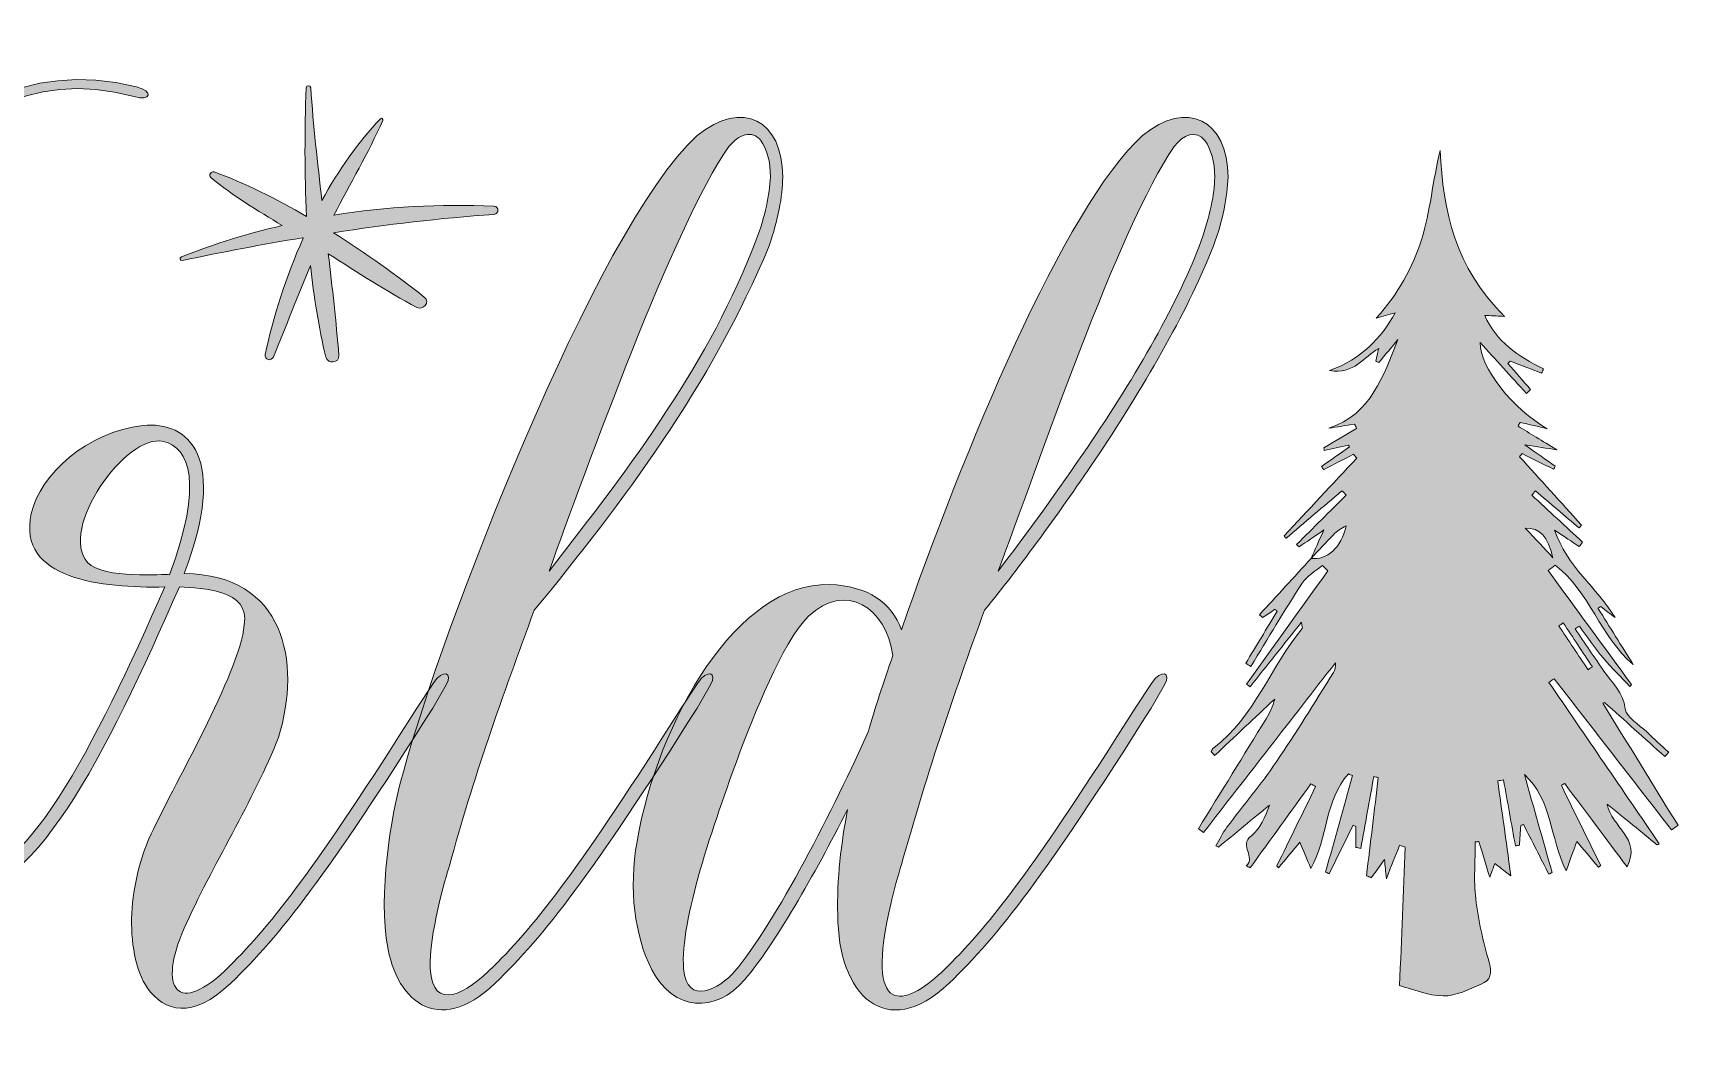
# Model space of a CAD drawing. Header units: inches. Extents: x 34 to 466, y -420 to -82.
# Drawn here: x 250 to 465.8, y -419.6 to -286.3 of the extents above; entities that cross this region are included whole.
import ezdxf

# ---------------------------------------------------------------- set-up
doc = ezdxf.new("R2010")
doc.units = ezdxf.units.IN
doc.header["$MEASUREMENT"] = 0
doc.layers.add('Layer 1', color=7, linetype='Continuous')

# ---------------------------------------------------------------- blocks, each defined once
blk = doc.blocks.new('block 3')
at = {"layer": 'Layer 1', "true_color": 0x0b0b0b}
h = blk.add_hatch(color=28, dxfattribs=at)
h.dxf.hatch_style = 2
edge = h.paths.add_edge_path()
edge.add_spline(control_points=[(187.83, -394.2), (198.75, -380.08), (206.29, -361.62), (212.55, -344.76), (221.22, -321.17), (234.06, -286.34), (263.6, -293.4), (265.84, -294.04), (265.52, -295.33), (263.28, -294.68), (235.51, -287.14), (222.67, -322.45), (214.32, -345.41), (208.06, -362.42), (200.51, -381.04), (189.28, -395.49), (180.29, -407.05), (168.89, -415.55), (154.29, -417.48), (151.88, -417.64), (151.4, -416.19), (153.48, -414.91), (167.29, -407.05), (172.43, -386.02), (174.67, -370.93), (177.56, -351.99), (181.41, -326.47), (199.07, -313.62), (194.74, -315.55), (190.88, -318.76), (187.83, -321.97), (167.13, -346.53), (160.71, -387.62), (138.08, -411.86), (131.49, -419.57), (125.72, -419.08), (126.04, -407.21), (126.04, -393.08), (133.1, -379.6), (140.64, -365.95), (146.26, -356.32), (152.2, -345.89), (155.57, -332.73), (157.5, -325.02), (156.37, -317), (150.76, -311.22), (145.3, -305.6), (136.95, -303.83), (129.09, -304.8), (118.01, -306.08), (107.74, -312.18), (100.03, -320.37), (92.01, -329.03), (86.39, -340.11), (84.3, -351.35), (82.7, -359.21), (83.02, -367.24), (85.42, -373.18), (94.9, -395.49), (123.63, -382.16), (134.54, -364.35), (136.79, -360.82), (137.43, -362.26), (135.51, -364.99), (123.47, -384.09), (93.77, -397.57), (83.66, -373.66), (81.25, -367.4), (80.93, -359.37), (82.22, -351.02), (84.46, -339.47), (90.24, -328.07), (98.59, -319.08), (106.93, -310.41), (117.53, -304.15), (129.41, -302.71), (153.96, -299.98), (161.99, -320.21), (159.58, -341.23), (157.18, -360.01), (146.26, -376.23), (137.11, -394.04), (133.42, -401.27), (130.37, -408.17), (129.89, -412.02), (128.76, -419.08), (135.02, -412.66), (136.63, -410.58), (159.26, -386.18), (165.68, -345.09), (186.39, -320.69), (191.37, -315.55), (197.95, -310.74), (205.17, -309.93), (207.74, -309.61), (207.58, -311.38), (205.33, -312.18), (186.55, -318.92), (187.51, -353.43), (185.11, -369.8), (182.06, -387.62), (171.94, -403.83), (156.85, -415.07), (169.7, -412.5), (179.65, -404.64), (187.83, -394.2)], knot_values=[0, 0, 0, 0, 1, 1, 1, 2, 2, 2, 3, 3, 3, 4, 4, 4, 5, 5, 5, 6, 6, 6, 7, 7, 7, 8, 8, 8, 9, 9, 9, 10, 10, 10, 11, 11, 11, 12, 12, 12, 13, 13, 13, 14, 14, 14, 15, 15, 15, 16, 16, 16, 17, 17, 17, 18, 18, 18, 19, 19, 19, 20, 20, 20, 21, 21, 21, 22, 22, 22, 23, 23, 23, 24, 24, 24, 25, 25, 25, 26, 26, 26, 27, 27, 27, 28, 28, 28, 29, 29, 29, 30, 30, 30, 31, 31, 31, 32, 32, 32, 33, 33, 33, 34, 34, 34, 35, 35, 35, 35], degree=3, periodic=1)
h = blk.add_hatch(color=28, dxfattribs=at)
h.dxf.hatch_style = 2
edge = h.paths.add_edge_path()
edge.add_spline(control_points=[(298.6, -383.29), (303.41, -365.47), (323.64, -312.18), (337.12, -299.82), (343.06, -295), (348.35, -297.73), (348.35, -305.28), (348.35, -307.85), (347.71, -310.9), (346.59, -314.27), (338.88, -332.73), (327.49, -347.81), (315.77, -362.1), (311.6, -373.34), (307.59, -384.57), (304.69, -395.49), (304.05, -397.41), (301.97, -404.64), (302.13, -409.13), (302.45, -414.91), (306.78, -412.5), (310.47, -408.81), (316.09, -403.19), (321.87, -395.81), (335.03, -374.94), (335.03, -374.94), (337.28, -371.57), (337.28, -371.57), (338.4, -369.8), (339.85, -370.29), (338.88, -371.89), (338.88, -371.89), (337.12, -374.94), (337.12, -374.94), (323.15, -397.09), (317.22, -404.64), (310.63, -411.06), (303.09, -418.28), (297.31, -413.31), (296.35, -405.12), (295.39, -397.57), (297.31, -387.62), (298.6, -383.29)], knot_values=[0, 0, 0, 0, 1, 1, 1, 2, 2, 2, 3, 3, 3, 4, 4, 4, 5, 5, 5, 6, 6, 6, 7, 7, 7, 8, 8, 8, 9, 9, 9, 10, 10, 10, 11, 11, 11, 12, 12, 12, 13, 13, 13, 14, 14, 14, 14], degree=3, periodic=1)
edge = h.paths.add_edge_path()
edge.add_spline(control_points=[(341.29, -301.26), (333.91, -311.86), (322.67, -343.48), (317.7, -356.96), (328.61, -343), (338.88, -329.35), (344.82, -313.62), (346.11, -310.41), (346.59, -307.52), (346.75, -305.28), (346.75, -303.19), (346.27, -301.59), (345.47, -300.46), (344.34, -299.02), (342.58, -299.66), (341.29, -301.26)], knot_values=[0, 0, 0, 0, 1, 1, 1, 2, 2, 2, 3, 3, 3, 4, 4, 4, 5, 5, 5, 5], degree=3, periodic=1)
h = blk.add_hatch(color=28, dxfattribs=at)
h.dxf.hatch_style = 2
edge = h.paths.add_edge_path()
edge.add_spline(control_points=[(370.02, -408.81), (375.64, -403.19), (381.42, -395.81), (394.58, -374.94), (394.58, -374.94), (396.83, -371.57), (396.83, -371.57), (397.95, -369.8), (399.4, -370.29), (398.44, -371.89), (398.44, -371.89), (396.67, -374.94), (396.67, -374.94), (382.71, -397.09), (376.77, -404.64), (370.18, -411.06), (361.84, -418.92), (355.58, -412.5), (355.58, -402.07), (355.42, -397.57), (356.06, -392.44), (356.86, -388.26), (352.53, -396.77), (347.23, -406.08), (343.38, -410.58), (339.53, -415.07), (334.07, -414.75), (331.18, -409.29), (328.93, -404.8), (328.13, -398.7), (329.25, -392.44), (331.98, -376.55), (342.42, -358.41), (354.45, -358.73), (359.59, -358.89), (362.64, -361.14), (363.93, -364.67), (371.95, -341.55), (385.27, -309.13), (395.55, -299.82), (401.32, -295), (406.78, -297.73), (406.78, -305.28), (406.62, -307.85), (406.14, -310.9), (404.86, -314.27), (401.81, -322.13), (396.19, -332.08), (389.77, -341.71), (384.79, -349.1), (379.65, -356.16), (374.84, -362.1), (370.67, -373.34), (366.97, -384.57), (363.93, -395.49), (363.6, -396.61), (362.64, -399.82), (362, -403.03), (359.43, -416.68), (365.53, -413.31), (370.02, -408.81)], knot_values=[0, 0, 0, 0, 1, 1, 1, 2, 2, 2, 3, 3, 3, 4, 4, 4, 5, 5, 5, 6, 6, 6, 7, 7, 7, 8, 8, 8, 9, 9, 9, 10, 10, 10, 11, 11, 11, 12, 12, 12, 13, 13, 13, 14, 14, 14, 15, 15, 15, 16, 16, 16, 17, 17, 17, 18, 18, 18, 19, 19, 19, 20, 20, 20, 20], degree=3, periodic=1)
edge = h.paths.add_edge_path()
edge.add_spline(control_points=[(362.8, -368.04), (362, -361.78), (356.54, -358.25), (351.73, -362.9), (348.19, -366.43), (344.5, -376.23), (342.74, -380.72), (339.21, -390.35), (334.87, -402.87), (335.35, -409.13), (335.83, -414.11), (340.01, -411.86), (342.09, -409.45), (347.39, -403.19), (355.26, -387.78), (359.59, -377.99), (360.39, -375.1), (361.52, -371.73), (362.8, -368.04)], knot_values=[0, 0, 0, 0, 1, 1, 1, 2, 2, 2, 3, 3, 3, 4, 4, 4, 5, 5, 5, 6, 6, 6, 6], degree=3, periodic=1)
edge = h.paths.add_edge_path()
edge.add_spline(control_points=[(399.72, -301.26), (392.34, -311.86), (381.74, -343.48), (376.61, -356.96), (380.46, -351.99), (384.47, -346.37), (388.32, -340.75), (394.74, -331.28), (400.36, -321.49), (403.25, -313.62), (404.37, -310.41), (405.02, -307.52), (405.02, -305.28), (405.02, -303.19), (404.53, -301.59), (403.73, -300.46), (402.61, -299.02), (400.84, -299.66), (399.72, -301.26)], knot_values=[0, 0, 0, 0, 1, 1, 1, 2, 2, 2, 3, 3, 3, 4, 4, 4, 5, 5, 5, 6, 6, 6, 6], degree=3, periodic=1)
h = blk.add_hatch(color=28, dxfattribs=at)
h.dxf.hatch_style = 2
edge = h.paths.add_edge_path()
edge.add_spline(control_points=[(264.4, -337.86), (270.5, -337.22), (275.64, -342.04), (269.86, -357.28), (283.02, -357.45), (285.27, -368.84), (282.22, -378.79), (279.01, -386.98), (273.39, -395.81), (269.86, -403.83), (266.33, -411.7), (268.9, -415.71), (275.8, -408.81), (281.42, -403.19), (287.2, -395.81), (300.36, -374.94), (300.36, -374.94), (302.6, -371.57), (302.6, -371.57), (303.73, -369.8), (305.17, -370.29), (304.21, -371.89), (304.21, -371.89), (302.44, -374.94), (302.44, -374.94), (288.48, -397.09), (282.54, -404.64), (275.96, -411.06), (270.82, -415.87), (267.29, -414.75), (265.04, -411.7), (263.44, -409.45), (262.8, -405.44), (262.96, -401.91), (263.12, -398.22), (264.24, -394.36), (265.21, -392.12), (268.25, -385.38), (277.08, -370.45), (277.73, -364.03), (278.53, -359.37), (272.27, -359.21), (269.22, -359.05), (259.75, -380.56), (249.47, -401.91), (239.04, -398.7), (236.47, -402.87), (232.78, -406.56), (228.29, -407.53), (215.28, -410.09), (213.68, -393.08), (215.28, -385.05), (217.21, -375.26), (223.15, -364.03), (231.18, -359.05), (234.39, -356.96), (240.16, -356), (243.54, -357.77), (252.36, -362.42), (248.19, -382.97), (240, -397.09), (248.51, -399.02), (258.14, -379.92), (267.29, -359.05), (259.1, -359.21), (247.87, -358.09), (249.79, -349.42), (250.92, -344.28), (257.18, -338.67), (264.4, -337.86)], knot_values=[0, 0, 0, 0, 1, 1, 1, 2, 2, 2, 3, 3, 3, 4, 4, 4, 5, 5, 5, 6, 6, 6, 7, 7, 7, 8, 8, 8, 9, 9, 9, 10, 10, 10, 11, 11, 11, 12, 12, 12, 13, 13, 13, 14, 14, 14, 15, 15, 15, 16, 16, 16, 17, 17, 17, 18, 18, 18, 19, 19, 19, 20, 20, 20, 21, 21, 21, 22, 22, 22, 23, 23, 23, 23], degree=3, periodic=1)
edge = h.paths.add_edge_path()
edge.add_spline(control_points=[(222.51, -403.35), (224.43, -410.9), (234.06, -402.55), (236.31, -397.41), (231.18, -394.36), (229.41, -386.34), (229.73, -378.15), (229.73, -376.55), (229.89, -374.94), (230.05, -373.34), (226.68, -381.36), (220.42, -395.17), (222.51, -403.35)], knot_values=[0, 0, 0, 0, 1, 1, 1, 2, 2, 2, 3, 3, 3, 4, 4, 4, 4], degree=3, periodic=1)
edge = h.paths.add_edge_path()
edge.add_spline(control_points=[(232.46, -370.29), (231.82, -372.86), (231.5, -375.58), (231.34, -378.31), (231.02, -385.86), (232.78, -393.24), (237.11, -395.97), (242.73, -385.7), (247.23, -372.37), (245.78, -364.35), (244.82, -358.89), (240.81, -356.16), (236.95, -360.34), (234.71, -362.9), (233.26, -366.92), (232.46, -370.29)], knot_values=[0, 0, 0, 0, 1, 1, 1, 2, 2, 2, 3, 3, 3, 4, 4, 4, 5, 5, 5, 5], degree=3, periodic=1)
edge = h.paths.add_edge_path()
edge.add_spline(control_points=[(267.13, -339.95), (262.15, -338.83), (253.33, -351.51), (257.18, -355.84), (259.27, -358.09), (267.29, -357.28), (267.93, -357.45), (272.43, -345.41), (270.5, -340.75), (267.13, -339.95)], knot_values=[0, 0, 0, 0, 1, 1, 1, 2, 2, 2, 3, 3, 3, 3], degree=3, periodic=1)
at = {"layer": 'Layer 1', "lineweight": 0}
for points, knots in [([(187.83, -394.2), (198.75, -380.08), (206.29, -361.62), (212.55, -344.76), (221.22, -321.17), (234.06, -286.34), (263.6, -293.4), (265.84, -294.04), (265.52, -295.33), (263.28, -294.68), (235.51, -287.14), (222.67, -322.45), (214.32, -345.41), (208.06, -362.42), (200.51, -381.04), (189.28, -395.49), (180.29, -407.05), (168.89, -415.55), (154.29, -417.48), (151.88, -417.64), (151.4, -416.19), (153.48, -414.91), (167.29, -407.05), (172.43, -386.02), (174.67, -370.93), (177.56, -351.99), (181.41, -326.47), (199.07, -313.62), (194.74, -315.55), (190.88, -318.76), (187.83, -321.97), (167.13, -346.53), (160.71, -387.62), (138.08, -411.86), (131.49, -419.57), (125.72, -419.08), (126.04, -407.21), (126.04, -393.08), (133.1, -379.6), (140.64, -365.95), (146.26, -356.32), (152.2, -345.89), (155.57, -332.73), (157.5, -325.02), (156.37, -317), (150.76, -311.22), (145.3, -305.6), (136.95, -303.83), (129.09, -304.8), (118.01, -306.08), (107.74, -312.18), (100.03, -320.37), (92.01, -329.03), (86.39, -340.11), (84.3, -351.35), (82.7, -359.21), (83.02, -367.24), (85.42, -373.18), (94.9, -395.49), (123.63, -382.16), (134.54, -364.35), (136.79, -360.82), (137.43, -362.26), (135.51, -364.99), (123.47, -384.09), (93.77, -397.57), (83.66, -373.66), (81.25, -367.4), (80.93, -359.37), (82.22, -351.02), (84.46, -339.47), (90.24, -328.07), (98.59, -319.08), (106.93, -310.41), (117.53, -304.15), (129.41, -302.71), (153.96, -299.98), (161.99, -320.21), (159.58, -341.23), (157.18, -360.01), (146.26, -376.23), (137.11, -394.04), (133.42, -401.27), (130.37, -408.17), (129.89, -412.02), (128.76, -419.08), (135.02, -412.66), (136.63, -410.58), (159.26, -386.18), (165.68, -345.09), (186.39, -320.69), (191.37, -315.55), (197.95, -310.74), (205.17, -309.93), (207.74, -309.61), (207.58, -311.38), (205.33, -312.18), (186.55, -318.92), (187.51, -353.43), (185.11, -369.8), (182.06, -387.62), (171.94, -403.83), (156.85, -415.07), (169.7, -412.5), (179.65, -404.64), (187.83, -394.2)], [0, 0, 0, 0, 1, 1, 1, 2, 2, 2, 3, 3, 3, 4, 4, 4, 5, 5, 5, 6, 6, 6, 7, 7, 7, 8, 8, 8, 9, 9, 9, 10, 10, 10, 11, 11, 11, 12, 12, 12, 13, 13, 13, 14, 14, 14, 15, 15, 15, 16, 16, 16, 17, 17, 17, 18, 18, 18, 19, 19, 19, 20, 20, 20, 21, 21, 21, 22, 22, 22, 23, 23, 23, 24, 24, 24, 25, 25, 25, 26, 26, 26, 27, 27, 27, 28, 28, 28, 29, 29, 29, 30, 30, 30, 31, 31, 31, 32, 32, 32, 33, 33, 33, 34, 34, 34, 35, 35, 35, 35]), ([(298.6, -383.29), (303.41, -365.47), (323.64, -312.18), (337.12, -299.82), (343.06, -295), (348.35, -297.73), (348.35, -305.28), (348.35, -307.85), (347.71, -310.9), (346.59, -314.27), (338.88, -332.73), (327.49, -347.81), (315.77, -362.1), (311.6, -373.34), (307.59, -384.57), (304.69, -395.49), (304.05, -397.41), (301.97, -404.64), (302.13, -409.13), (302.45, -414.91), (306.78, -412.5), (310.47, -408.81), (316.09, -403.19), (321.87, -395.81), (335.03, -374.94), (335.03, -374.94), (337.28, -371.57), (337.28, -371.57), (338.4, -369.8), (339.85, -370.29), (338.88, -371.89), (338.88, -371.89), (337.12, -374.94), (337.12, -374.94), (323.15, -397.09), (317.22, -404.64), (310.63, -411.06), (303.09, -418.28), (297.31, -413.31), (296.35, -405.12), (295.39, -397.57), (297.31, -387.62), (298.6, -383.29)], [0, 0, 0, 0, 1, 1, 1, 2, 2, 2, 3, 3, 3, 4, 4, 4, 5, 5, 5, 6, 6, 6, 7, 7, 7, 8, 8, 8, 9, 9, 9, 10, 10, 10, 11, 11, 11, 12, 12, 12, 13, 13, 13, 14, 14, 14, 14]), ([(370.02, -408.81), (375.64, -403.19), (381.42, -395.81), (394.58, -374.94), (394.58, -374.94), (396.83, -371.57), (396.83, -371.57), (397.95, -369.8), (399.4, -370.29), (398.44, -371.89), (398.44, -371.89), (396.67, -374.94), (396.67, -374.94), (382.71, -397.09), (376.77, -404.64), (370.18, -411.06), (361.84, -418.92), (355.58, -412.5), (355.58, -402.07), (355.42, -397.57), (356.06, -392.44), (356.86, -388.26), (352.53, -396.77), (347.23, -406.08), (343.38, -410.58), (339.53, -415.07), (334.07, -414.75), (331.18, -409.29), (328.93, -404.8), (328.13, -398.7), (329.25, -392.44), (331.98, -376.55), (342.42, -358.41), (354.45, -358.73), (359.59, -358.89), (362.64, -361.14), (363.93, -364.67), (371.95, -341.55), (385.27, -309.13), (395.55, -299.82), (401.32, -295), (406.78, -297.73), (406.78, -305.28), (406.62, -307.85), (406.14, -310.9), (404.86, -314.27), (401.81, -322.13), (396.19, -332.08), (389.77, -341.71), (384.79, -349.1), (379.65, -356.16), (374.84, -362.1), (370.67, -373.34), (366.97, -384.57), (363.93, -395.49), (363.6, -396.61), (362.64, -399.82), (362, -403.03), (359.43, -416.68), (365.53, -413.31), (370.02, -408.81)], [0, 0, 0, 0, 1, 1, 1, 2, 2, 2, 3, 3, 3, 4, 4, 4, 5, 5, 5, 6, 6, 6, 7, 7, 7, 8, 8, 8, 9, 9, 9, 10, 10, 10, 11, 11, 11, 12, 12, 12, 13, 13, 13, 14, 14, 14, 15, 15, 15, 16, 16, 16, 17, 17, 17, 18, 18, 18, 19, 19, 19, 20, 20, 20, 20]), ([(341.29, -301.26), (333.91, -311.86), (322.67, -343.48), (317.7, -356.96), (328.61, -343), (338.88, -329.35), (344.82, -313.62), (346.11, -310.41), (346.59, -307.52), (346.75, -305.28), (346.75, -303.19), (346.27, -301.59), (345.47, -300.46), (344.34, -299.02), (342.58, -299.66), (341.29, -301.26)], [0, 0, 0, 0, 1, 1, 1, 2, 2, 2, 3, 3, 3, 4, 4, 4, 5, 5, 5, 5]), ([(399.72, -301.26), (392.34, -311.86), (381.74, -343.48), (376.61, -356.96), (380.46, -351.99), (384.47, -346.37), (388.32, -340.75), (394.74, -331.28), (400.36, -321.49), (403.25, -313.62), (404.37, -310.41), (405.02, -307.52), (405.02, -305.28), (405.02, -303.19), (404.53, -301.59), (403.73, -300.46), (402.61, -299.02), (400.84, -299.66), (399.72, -301.26)], [0, 0, 0, 0, 1, 1, 1, 2, 2, 2, 3, 3, 3, 4, 4, 4, 5, 5, 5, 6, 6, 6, 6]), ([(264.4, -337.86), (270.5, -337.22), (275.64, -342.04), (269.86, -357.28), (283.02, -357.45), (285.27, -368.84), (282.22, -378.79), (279.01, -386.98), (273.39, -395.81), (269.86, -403.83), (266.33, -411.7), (268.9, -415.71), (275.8, -408.81), (281.42, -403.19), (287.2, -395.81), (300.36, -374.94), (300.36, -374.94), (302.6, -371.57), (302.6, -371.57), (303.73, -369.8), (305.17, -370.29), (304.21, -371.89), (304.21, -371.89), (302.44, -374.94), (302.44, -374.94), (288.48, -397.09), (282.54, -404.64), (275.96, -411.06), (270.82, -415.87), (267.29, -414.75), (265.04, -411.7), (263.44, -409.45), (262.8, -405.44), (262.96, -401.91), (263.12, -398.22), (264.24, -394.36), (265.21, -392.12), (268.25, -385.38), (277.08, -370.45), (277.73, -364.03), (278.53, -359.37), (272.27, -359.21), (269.22, -359.05), (259.75, -380.56), (249.47, -401.91), (239.04, -398.7), (236.47, -402.87), (232.78, -406.56), (228.29, -407.53), (215.28, -410.09), (213.68, -393.08), (215.28, -385.05), (217.21, -375.26), (223.15, -364.03), (231.18, -359.05), (234.39, -356.96), (240.16, -356), (243.54, -357.77), (252.36, -362.42), (248.19, -382.97), (240, -397.09), (248.51, -399.02), (258.14, -379.92), (267.29, -359.05), (259.1, -359.21), (247.87, -358.09), (249.79, -349.42), (250.92, -344.28), (257.18, -338.67), (264.4, -337.86)], [0, 0, 0, 0, 1, 1, 1, 2, 2, 2, 3, 3, 3, 4, 4, 4, 5, 5, 5, 6, 6, 6, 7, 7, 7, 8, 8, 8, 9, 9, 9, 10, 10, 10, 11, 11, 11, 12, 12, 12, 13, 13, 13, 14, 14, 14, 15, 15, 15, 16, 16, 16, 17, 17, 17, 18, 18, 18, 19, 19, 19, 20, 20, 20, 21, 21, 21, 22, 22, 22, 23, 23, 23, 23]), ([(267.13, -339.95), (262.15, -338.83), (253.33, -351.51), (257.18, -355.84), (259.27, -358.09), (267.29, -357.28), (267.93, -357.45), (272.43, -345.41), (270.5, -340.75), (267.13, -339.95)], [0, 0, 0, 0, 1, 1, 1, 2, 2, 2, 3, 3, 3, 3]), ([(362.8, -368.04), (362, -361.78), (356.54, -358.25), (351.73, -362.9), (348.19, -366.43), (344.5, -376.23), (342.74, -380.72), (339.21, -390.35), (334.87, -402.87), (335.35, -409.13), (335.83, -414.11), (340.01, -411.86), (342.09, -409.45), (347.39, -403.19), (355.26, -387.78), (359.59, -377.99), (360.39, -375.1), (361.52, -371.73), (362.8, -368.04)], [0, 0, 0, 0, 1, 1, 1, 2, 2, 2, 3, 3, 3, 4, 4, 4, 5, 5, 5, 6, 6, 6, 6])]:
    blk.add_open_spline(points, degree=3, knots=knots, dxfattribs=at)
blk = doc.blocks.new('block 2')
at = {"layer": 'Layer 1', "true_color": 0x0b0b0b}
h = blk.add_hatch(color=28, dxfattribs=at)
h.dxf.hatch_style = 2
edge = h.paths.add_edge_path()
edge.add_spline(control_points=[(310.48, -309.07), (303.4, -308.78), (296.39, -309.15), (289.49, -310.25), (291.61, -306.1), (294.01, -302.09), (295.89, -297.84), (295.97, -297.65), (295.75, -297.44), (295.59, -297.61), (292.67, -300.66), (290.1, -304.34), (287.91, -308.32), (287.33, -303.41), (286.79, -298.49), (286.44, -293.55), (286.41, -293.18), (285.85, -293.17), (285.84, -293.55), (285.65, -299.11), (285.61, -304.78), (285.91, -310.43), (281.9, -308.1), (277.79, -306.05), (273.76, -304.58), (273.36, -304.44), (273.01, -305.03), (273.34, -305.3), (276.23, -307.7), (279.48, -309.67), (282.71, -311.61), (278.24, -312.66), (273.82, -314), (269.48, -315.73), (269.2, -315.84), (269.3, -316.26), (269.61, -316.2), (274.86, -315.1), (280.11, -314.1), (285.37, -313.22), (285.4, -313.23), (285.43, -313.25), (285.46, -313.27), (283.2, -318.31), (281.51, -323.59), (280.48, -328.53), (280.33, -329.26), (281.3, -329.5), (281.57, -328.83), (283.21, -324.85), (284.73, -320.82), (286.42, -316.86), (286.85, -320.94), (287.48, -324.98), (288.44, -328.91), (288.66, -329.84), (290.22, -329.67), (290.14, -328.68), (289.77, -324.22), (289.27, -319.78), (288.75, -315.33), (292.57, -317.76), (296.37, -320.26), (300.36, -322.36), (301.16, -322.78), (302.16, -321.66), (301.38, -321.05), (297.75, -318.18), (293.68, -315.25), (289.43, -312.56), (296.4, -311.49), (303.4, -310.65), (310.48, -310.15), (311.17, -310.1), (311.18, -309.1), (310.48, -309.07)], knot_values=[0, 0, 0, 0, 1, 1, 1, 2, 2, 2, 3, 3, 3, 4, 4, 4, 5, 5, 5, 6, 6, 6, 7, 7, 7, 8, 8, 8, 9, 9, 9, 10, 10, 10, 11, 11, 11, 12, 12, 12, 13, 13, 13, 14, 14, 14, 15, 15, 15, 16, 16, 16, 17, 17, 17, 18, 18, 18, 19, 19, 19, 20, 20, 20, 21, 21, 21, 22, 22, 22, 23, 23, 23, 24, 24, 24, 25, 25, 25, 25], degree=3, periodic=1)
h = blk.add_hatch(color=28, dxfattribs=at)
h.dxf.hatch_style = 2
edge = h.paths.add_edge_path()
edge.add_spline(control_points=[(417.66, -355.3), (418.17, -354.18), (418.68, -353.05), (419.35, -351.56), (418.07, -352.44), (417.08, -353.11), (416.09, -353.79), (415.98, -353.68), (415.87, -353.58), (415.76, -353.47), (417.93, -351.31), (420.11, -349.15), (422.28, -347), (422.09, -346.81), (421.9, -346.62), (421.71, -346.43), (419.26, -348.51), (416.81, -350.6), (414.37, -352.68), (414.29, -352.57), (414.21, -352.45), (414.13, -352.33), (417.3, -348.94), (420.48, -345.54), (423.65, -342.15), (423.51, -341.98), (423.37, -341.8), (423.22, -341.63), (421.92, -342.31), (420.61, -342.98), (419.3, -343.66), (419.21, -343.52), (419.13, -343.38), (419.04, -343.23), (420.26, -342.38), (421.48, -341.52), (422.7, -340.66), (422.64, -340.58), (422.59, -340.51), (422.53, -340.43), (421.48, -340.66), (420.43, -340.9), (419.39, -341.14), (419.37, -341.02), (419.35, -340.9), (419.34, -340.78), (420.77, -339.94), (422.2, -339.09), (423.63, -338.24), (423.54, -338.05), (423.45, -337.86), (423.36, -337.67), (422.24, -337.86), (421.12, -338.04), (420, -338.23), (425.61, -336.31), (427.14, -331.3), (429.06, -326.59), (428.22, -327.59), (427.38, -328.6), (426.54, -329.6), (426.41, -329.53), (426.28, -329.46), (426.15, -329.39), (426.27, -328.89), (426.38, -328.4), (426.53, -327.76), (424.55, -328.84), (423.36, -331.21), (420.09, -330.64), (424.3, -329.1), (426.8, -326.46), (428.69, -323.08), (427.83, -323.32), (427.02, -323.55), (426.22, -323.77), (429.09, -320.57), (431, -317.13), (432.15, -313.48), (433.31, -309.76), (433.6, -305.76), (434.61, -301.77), (434.96, -309.73), (436.57, -317.17), (443.03, -323.54), (441.91, -323.48), (441.24, -323.45), (440.44, -323.41), (441.92, -326.79), (444.83, -328.82), (448.15, -330.43), (448.06, -330.61), (447.98, -330.8), (447.89, -330.99), (446.52, -330.46), (445.14, -329.94), (443.77, -329.41), (443.67, -329.52), (443.58, -329.62), (443.48, -329.72), (444.47, -330.86), (445.46, -332), (446.45, -333.15), (446.27, -333.31), (446.08, -333.47), (445.9, -333.64), (443.87, -331.4), (441.84, -329.17), (439.85, -326.98), (439.69, -330.19), (444.23, -335.79), (448.65, -338.28), (447.46, -338), (446.27, -337.73), (445.08, -337.45), (444.99, -337.62), (444.9, -337.79), (444.81, -337.95), (446.37, -338.9), (447.94, -339.85), (449.91, -341.05), (448.49, -340.83), (447.37, -340.66), (445.7, -340.4), (447.26, -341.49), (448.47, -342.34), (449.68, -343.2), (449.61, -343.33), (449.55, -343.47), (449.48, -343.6), (448.09, -342.92), (446.71, -342.23), (445.33, -341.55), (445.22, -341.68), (445.11, -341.81), (445.01, -341.95), (447.72, -344.94), (450.42, -347.93), (453.13, -350.92), (453.03, -351.05), (452.93, -351.18), (452.84, -351.31), (450.92, -349.69), (449.01, -348.07), (447.09, -346.45), (446.93, -346.63), (446.77, -346.81), (446.61, -346.99), (448.83, -349.05), (451.05, -351.11), (453.28, -353.17), (453.13, -353.36), (452.98, -353.55), (452.83, -353.74), (451.86, -353.1), (450.9, -352.47), (449.58, -351.59), (451.3, -356.41), (455.15, -359.17), (457.54, -363.07), (456.91, -362.59), (456.29, -362.11), (455.66, -361.62), (455.53, -361.69), (455.41, -361.77), (455.29, -361.84), (456.83, -364.3), (458.37, -366.76), (459.92, -369.22), (455.58, -365.6), (454.21, -359.61), (449.69, -356.2), (449.38, -356.44), (449.07, -356.67), (448.76, -356.91), (452.41, -361.89), (456.05, -366.87), (459.69, -371.85), (459.62, -371.93), (459.55, -372.01), (459.48, -372.09), (458.31, -370.87), (457.08, -369.7), (456, -368.41), (454.87, -367.06), (453.89, -365.6), (452.85, -364.18), (452.67, -364.31), (452.48, -364.43), (452.3, -364.56), (453.56, -366.4), (454.8, -368.26), (456.08, -370.09), (457.16, -371.65), (458.59, -372.87), (458.88, -375.05), (459.03, -376.17), (460.69, -377.1), (461.69, -378.08), (462.63, -378.99), (463.61, -379.85), (464.57, -380.73), (464.4, -380.92), (464.23, -381.11), (464.06, -381.3), (461.42, -378.93), (458.79, -376.56), (456.16, -374.19), (456.08, -374.23), (456, -374.26), (455.93, -374.3), (459.22, -379.64), (462.51, -384.98), (465.8, -390.33), (465.52, -390.53), (465.23, -390.73), (464.95, -390.93), (459.82, -384.31), (454.69, -377.7), (449.56, -371.09), (449.32, -371.25), (449.09, -371.41), (448.86, -371.57), (453.69, -378.63), (458.51, -385.69), (463.34, -392.75), (463.25, -392.8), (463.17, -392.85), (463.08, -392.91), (460.96, -391.18), (458.85, -389.45), (456.51, -387.54), (457.07, -390.6), (461.05, -392.06), (459.11, -395.77), (456.47, -392.24), (453.7, -388.54), (450.93, -384.83), (450.78, -384.91), (450.63, -385), (450.49, -385.08), (452.21, -388.59), (453.93, -392.09), (455.65, -395.6), (455.56, -395.68), (455.46, -395.75), (455.36, -395.83), (454.34, -394.61), (453.32, -393.39), (452.51, -392.43), (452.09, -393.61), (451.7, -394.71), (451.13, -396.3), (448.94, -391.89), (449.28, -386.96), (445.64, -383.66), (446.85, -387.95), (448.06, -392.23), (449.28, -396.52), (449.14, -396.6), (449, -396.67), (448.86, -396.75), (447.75, -394.57), (446.64, -392.39), (445.52, -390.2), (445.4, -390.26), (445.28, -390.31), (445.16, -390.36), (445.1, -391.22), (445.04, -392.09), (444.98, -392.95), (444.81, -392.98), (444.64, -393.01), (444.47, -393.03), (443.95, -390.15), (443.43, -387.27), (442.91, -384.38), (442.66, -384.42), (442.4, -384.45), (442.14, -384.49), (442.42, -386.47), (442.69, -388.45), (442.97, -390.43), (443.24, -392.41), (443.51, -394.38), (443.86, -396.97), (442.83, -396.16), (442.35, -395.79), (441.77, -395.34), (441.55, -395.93), (441.38, -396.4), (441.1, -397.15), (440.58, -395.43), (440.12, -393.93), (439.67, -392.44), (439.51, -392.46), (439.35, -392.49), (439.2, -392.51), (439.2, -394.99), (438.97, -397.51), (439.26, -399.96), (439.59, -402.77), (440.23, -405.58), (441.03, -408.3), (441.45, -409.74), (441.2, -410.67), (439.97, -411.18), (438.37, -411.86), (436.65, -412.74), (434.99, -412.72), (432.97, -412.68), (430.96, -411.8), (429.27, -411.37), (429.53, -405.09), (429.78, -399.14), (430.02, -393.19), (429.77, -393.1), (429.52, -393.02), (429.28, -392.94), (428.73, -394.32), (428.19, -395.69), (427.54, -397.33), (427.44, -396.36), (427.37, -395.63), (427.29, -394.81), (426.68, -395.67), (426.12, -396.44), (425.56, -397.22), (425.35, -397.13), (425.14, -397.04), (424.93, -396.95), (425.45, -392.65), (425.97, -388.35), (426.48, -384.05), (426.29, -384.01), (426.09, -383.97), (425.89, -383.93), (425.32, -387.07), (424.76, -390.21), (424.19, -393.35), (423.97, -393.31), (423.75, -393.27), (423.53, -393.23), (423.53, -392.31), (423.53, -391.39), (423.53, -390.47), (423.42, -390.42), (423.3, -390.36), (423.18, -390.31), (422.13, -392.44), (421.08, -394.57), (420.03, -396.7), (419.87, -396.62), (419.72, -396.54), (419.57, -396.46), (420.75, -392.24), (421.93, -388.02), (423.11, -383.8), (422.92, -383.73), (422.74, -383.66), (422.56, -383.58), (419.49, -386.97), (419.88, -391.88), (417.64, -395.98), (417.1, -394.7), (416.66, -393.66), (416.19, -392.55), (415.33, -393.57), (414.36, -394.73), (413.38, -395.9), (413.31, -395.82), (413.24, -395.74), (413.17, -395.65), (414.86, -392.19), (416.56, -388.72), (418.26, -385.25), (418.05, -385.13), (417.84, -385.01), (417.63, -384.89), (414.98, -388.56), (412.34, -392.22), (409.69, -395.89), (409.51, -395.81), (409.32, -395.73), (409.14, -395.65), (410.51, -394.48), (408.11, -393.05), (409.83, -391.69), (410.99, -390.77), (411.65, -389.23), (412.2, -387.68), (409.97, -389.52), (407.74, -391.36), (405.51, -393.2), (405.4, -393.14), (405.29, -393.08), (405.18, -393.03), (405.66, -392.21), (406.07, -391.33), (406.63, -390.57), (408.77, -387.71), (411.08, -384.98), (413.09, -382.03), (415.71, -378.2), (418.11, -374.22), (420.59, -370.29), (420.82, -369.94), (420.93, -369.52), (420.86, -368.99), (415.1, -376.41), (409.33, -383.83), (403.56, -391.25), (403.33, -391.09), (403.1, -390.94), (402.88, -390.78), (405.84, -385.97), (408.81, -381.17), (411.76, -376.35), (412.24, -375.56), (412.66, -374.72), (412.89, -373.76), (410.26, -376.23), (407.64, -378.7), (405.01, -381.18), (404.86, -381), (404.7, -380.83), (404.54, -380.66), (404.66, -380.48), (404.74, -380.26), (404.89, -380.15), (410.3, -376.07), (412.35, -369.5), (416.5, -364.5), (416.56, -364.42), (416.47, -364.22), (416.4, -363.67), (414.04, -366.64), (411.85, -369.39), (409.66, -372.14), (409.51, -372.03), (409.36, -371.91), (409.21, -371.79), (412.75, -366.84), (416.3, -361.89), (419.85, -356.95), (419.62, -356.7), (419.39, -356.46), (419.16, -356.22), (418.26, -356.98), (417.12, -357.59), (416.5, -358.54), (414.17, -362.12), (412, -365.81), (409.77, -369.47), (409.54, -369.33), (409.32, -369.2), (409.09, -369.07), (410.46, -366.8), (411.83, -364.53), (413.2, -362.25), (413.11, -362.16), (413.02, -362.07), (412.94, -361.98), (412.4, -362.34), (411.85, -362.71), (411.31, -363.07), (411.17, -362.94), (411.03, -362.82), (410.88, -362.7), (413.15, -360.24), (415.41, -357.77), (417.68, -355.3), (419.73, -355.57), (421.62, -353.94), (422.25, -351.04), (421.59, -351.32), (421.05, -351.74), (420.57, -352.23), (419.58, -353.23), (418.63, -354.27), (417.66, -355.3)], knot_values=[0, 0, 0, 0, 1, 1, 1, 2, 2, 2, 3, 3, 3, 4, 4, 4, 5, 5, 5, 6, 6, 6, 7, 7, 7, 8, 8, 8, 9, 9, 9, 10, 10, 10, 11, 11, 11, 12, 12, 12, 13, 13, 13, 14, 14, 14, 15, 15, 15, 16, 16, 16, 17, 17, 17, 18, 18, 18, 19, 19, 19, 20, 20, 20, 21, 21, 21, 22, 22, 22, 23, 23, 23, 24, 24, 24, 25, 25, 25, 26, 26, 26, 27, 27, 27, 28, 28, 28, 29, 29, 29, 30, 30, 30, 31, 31, 31, 32, 32, 32, 33, 33, 33, 34, 34, 34, 35, 35, 35, 36, 36, 36, 37, 37, 37, 38, 38, 38, 39, 39, 39, 40, 40, 40, 41, 41, 41, 42, 42, 42, 43, 43, 43, 44, 44, 44, 45, 45, 45, 46, 46, 46, 47, 47, 47, 48, 48, 48, 49, 49, 49, 50, 50, 50, 51, 51, 51, 52, 52, 52, 53, 53, 53, 54, 54, 54, 55, 55, 55, 56, 56, 56, 57, 57, 57, 58, 58, 58, 59, 59, 59, 60, 60, 60, 61, 61, 61, 62, 62, 62, 63, 63, 63, 64, 64, 64, 65, 65, 65, 66, 66, 66, 67, 67, 67, 68, 68, 68, 69, 69, 69, 70, 70, 70, 71, 71, 71, 72, 72, 72, 73, 73, 73, 74, 74, 74, 75, 75, 75, 76, 76, 76, 77, 77, 77, 78, 78, 78, 79, 79, 79, 80, 80, 80, 81, 81, 81, 82, 82, 82, 83, 83, 83, 84, 84, 84, 85, 85, 85, 86, 86, 86, 87, 87, 87, 88, 88, 88, 89, 89, 89, 90, 90, 90, 91, 91, 91, 92, 92, 92, 93, 93, 93, 94, 94, 94, 95, 95, 95, 96, 96, 96, 97, 97, 97, 98, 98, 98, 99, 99, 99, 100, 100, 100, 101, 101, 101, 102, 102, 102, 103, 103, 103, 104, 104, 104, 105, 105, 105, 106, 106, 106, 107, 107, 107, 108, 108, 108, 109, 109, 109, 110, 110, 110, 111, 111, 111, 112, 112, 112, 113, 113, 113, 114, 114, 114, 115, 115, 115, 116, 116, 116, 117, 117, 117, 118, 118, 118, 119, 119, 119, 120, 120, 120, 121, 121, 121, 122, 122, 122, 123, 123, 123, 124, 124, 124, 125, 125, 125, 126, 126, 126, 127, 127, 127, 128, 128, 128, 129, 129, 129, 130, 130, 130, 131, 131, 131, 132, 132, 132, 133, 133, 133, 134, 134, 134, 135, 135, 135, 136, 136, 136, 137, 137, 137, 138, 138, 138, 139, 139, 139, 140, 140, 140, 141, 141, 141, 142, 142, 142, 143, 143, 143, 144, 144, 144, 145, 145, 145, 146, 146, 146, 147, 147, 147, 148, 148, 148, 149, 149, 149, 150, 150, 150, 151, 151, 151, 152, 152, 152, 153, 153, 153, 154, 154, 154, 155, 155, 155, 156, 156, 156, 157, 157, 157, 158, 158, 158, 159, 159, 159, 160, 160, 160, 160], degree=3, periodic=1)
edge = h.paths.add_edge_path()
edge.add_spline(control_points=[(445.76, -351.33), (447.12, -352.78), (448.25, -353.99), (449.39, -355.21), (448.73, -352.41), (447.67, -351.28), (445.76, -351.33)], knot_values=[0, 0, 0, 0, 1, 1, 1, 2, 2, 2, 2], degree=3, periodic=1)
edge = h.paths.add_edge_path()
edge.add_spline(control_points=[(450.75, -363.76), (450.55, -363.89), (450.35, -364.02), (450.15, -364.15), (451.43, -366.07), (452.71, -367.99), (453.99, -369.91), (454.18, -369.78), (454.37, -369.66), (454.56, -369.54), (453.29, -367.61), (452.02, -365.68), (450.75, -363.76)], knot_values=[0, 0, 0, 0, 1, 1, 1, 2, 2, 2, 3, 3, 3, 4, 4, 4, 4], degree=3, periodic=1)
at = {"layer": 'Layer 1', "lineweight": 0}
for points, knots in [([(310.48, -309.07), (303.4, -308.78), (296.39, -309.15), (289.49, -310.25), (291.61, -306.1), (294.01, -302.09), (295.89, -297.84), (295.97, -297.65), (295.75, -297.44), (295.59, -297.61), (292.67, -300.66), (290.1, -304.34), (287.91, -308.32), (287.33, -303.41), (286.79, -298.49), (286.44, -293.55), (286.41, -293.18), (285.85, -293.17), (285.84, -293.55), (285.65, -299.11), (285.61, -304.78), (285.91, -310.43), (281.9, -308.1), (277.79, -306.05), (273.76, -304.58), (273.36, -304.44), (273.01, -305.03), (273.34, -305.3), (276.23, -307.7), (279.48, -309.67), (282.71, -311.61), (278.24, -312.66), (273.82, -314), (269.48, -315.73), (269.2, -315.84), (269.3, -316.26), (269.61, -316.2), (274.86, -315.1), (280.11, -314.1), (285.37, -313.22), (285.4, -313.23), (285.43, -313.25), (285.46, -313.27), (283.2, -318.31), (281.51, -323.59), (280.48, -328.53), (280.33, -329.26), (281.3, -329.5), (281.57, -328.83), (283.21, -324.85), (284.73, -320.82), (286.42, -316.86), (286.85, -320.94), (287.48, -324.98), (288.44, -328.91), (288.66, -329.84), (290.22, -329.67), (290.14, -328.68), (289.77, -324.22), (289.27, -319.78), (288.75, -315.33), (292.57, -317.76), (296.37, -320.26), (300.36, -322.36), (301.16, -322.78), (302.16, -321.66), (301.38, -321.05), (297.75, -318.18), (293.68, -315.25), (289.43, -312.56), (296.4, -311.49), (303.4, -310.65), (310.48, -310.15), (311.17, -310.1), (311.18, -309.1), (310.48, -309.07)], [0, 0, 0, 0, 1, 1, 1, 2, 2, 2, 3, 3, 3, 4, 4, 4, 5, 5, 5, 6, 6, 6, 7, 7, 7, 8, 8, 8, 9, 9, 9, 10, 10, 10, 11, 11, 11, 12, 12, 12, 13, 13, 13, 14, 14, 14, 15, 15, 15, 16, 16, 16, 17, 17, 17, 18, 18, 18, 19, 19, 19, 20, 20, 20, 21, 21, 21, 22, 22, 22, 23, 23, 23, 24, 24, 24, 25, 25, 25, 25]), ([(417.66, -355.3), (418.17, -354.18), (418.68, -353.05), (419.35, -351.56), (418.07, -352.44), (417.08, -353.11), (416.09, -353.79), (415.98, -353.68), (415.87, -353.58), (415.76, -353.47), (417.93, -351.31), (420.11, -349.15), (422.28, -347), (422.09, -346.81), (421.9, -346.62), (421.71, -346.43), (419.26, -348.51), (416.81, -350.6), (414.37, -352.68), (414.29, -352.57), (414.21, -352.45), (414.13, -352.33), (417.3, -348.94), (420.48, -345.54), (423.65, -342.15), (423.51, -341.98), (423.37, -341.8), (423.22, -341.63), (421.92, -342.31), (420.61, -342.98), (419.3, -343.66), (419.21, -343.52), (419.13, -343.38), (419.04, -343.23), (420.26, -342.38), (421.48, -341.52), (422.7, -340.66), (422.64, -340.58), (422.59, -340.51), (422.53, -340.43), (421.48, -340.66), (420.43, -340.9), (419.39, -341.14), (419.37, -341.02), (419.35, -340.9), (419.34, -340.78), (420.77, -339.94), (422.2, -339.09), (423.63, -338.24), (423.54, -338.05), (423.45, -337.86), (423.36, -337.67), (422.24, -337.86), (421.12, -338.04), (420, -338.23), (425.61, -336.31), (427.14, -331.3), (429.06, -326.59), (428.22, -327.59), (427.38, -328.6), (426.54, -329.6), (426.41, -329.53), (426.28, -329.46), (426.15, -329.39), (426.27, -328.89), (426.38, -328.4), (426.53, -327.76), (424.55, -328.84), (423.36, -331.21), (420.09, -330.64), (424.3, -329.1), (426.8, -326.46), (428.69, -323.08), (427.83, -323.32), (427.02, -323.55), (426.22, -323.77), (429.09, -320.57), (431, -317.13), (432.15, -313.48), (433.31, -309.76), (433.6, -305.76), (434.61, -301.77), (434.96, -309.73), (436.57, -317.17), (443.03, -323.54), (441.91, -323.48), (441.24, -323.45), (440.44, -323.41), (441.92, -326.79), (444.83, -328.82), (448.15, -330.43), (448.06, -330.61), (447.98, -330.8), (447.89, -330.99), (446.52, -330.46), (445.14, -329.94), (443.77, -329.41), (443.67, -329.52), (443.58, -329.62), (443.48, -329.72), (444.47, -330.86), (445.46, -332), (446.45, -333.15), (446.27, -333.31), (446.08, -333.47), (445.9, -333.64), (443.87, -331.4), (441.84, -329.17), (439.85, -326.98), (439.69, -330.19), (444.23, -335.79), (448.65, -338.28), (447.46, -338), (446.27, -337.73), (445.08, -337.45), (444.99, -337.62), (444.9, -337.79), (444.81, -337.95), (446.37, -338.9), (447.94, -339.85), (449.91, -341.05), (448.49, -340.83), (447.37, -340.66), (445.7, -340.4), (447.26, -341.49), (448.47, -342.34), (449.68, -343.2), (449.61, -343.33), (449.55, -343.47), (449.48, -343.6), (448.09, -342.92), (446.71, -342.23), (445.33, -341.55), (445.22, -341.68), (445.11, -341.81), (445.01, -341.95), (447.72, -344.94), (450.42, -347.93), (453.13, -350.92), (453.03, -351.05), (452.93, -351.18), (452.84, -351.31), (450.92, -349.69), (449.01, -348.07), (447.09, -346.45), (446.93, -346.63), (446.77, -346.81), (446.61, -346.99), (448.83, -349.05), (451.05, -351.11), (453.28, -353.17), (453.13, -353.36), (452.98, -353.55), (452.83, -353.74), (451.86, -353.1), (450.9, -352.47), (449.58, -351.59), (451.3, -356.41), (455.15, -359.17), (457.54, -363.07), (456.91, -362.59), (456.29, -362.11), (455.66, -361.62), (455.53, -361.69), (455.41, -361.77), (455.29, -361.84), (456.83, -364.3), (458.37, -366.76), (459.92, -369.22), (455.58, -365.6), (454.21, -359.61), (449.69, -356.2), (449.38, -356.44), (449.07, -356.67), (448.76, -356.91), (452.41, -361.89), (456.05, -366.87), (459.69, -371.85), (459.62, -371.93), (459.55, -372.01), (459.48, -372.09), (458.31, -370.87), (457.08, -369.7), (456, -368.41), (454.87, -367.06), (453.89, -365.6), (452.85, -364.18), (452.67, -364.31), (452.48, -364.43), (452.3, -364.56), (453.56, -366.4), (454.8, -368.26), (456.08, -370.09), (457.16, -371.65), (458.59, -372.87), (458.88, -375.05), (459.03, -376.17), (460.69, -377.1), (461.69, -378.08), (462.63, -378.99), (463.61, -379.85), (464.57, -380.73), (464.4, -380.92), (464.23, -381.11), (464.06, -381.3), (461.42, -378.93), (458.79, -376.56), (456.16, -374.19), (456.08, -374.23), (456, -374.26), (455.93, -374.3), (459.22, -379.64), (462.51, -384.98), (465.8, -390.33), (465.52, -390.53), (465.23, -390.73), (464.95, -390.93), (459.82, -384.31), (454.69, -377.7), (449.56, -371.09), (449.32, -371.25), (449.09, -371.41), (448.86, -371.57), (453.69, -378.63), (458.51, -385.69), (463.34, -392.75), (463.25, -392.8), (463.17, -392.85), (463.08, -392.91), (460.96, -391.18), (458.85, -389.45), (456.51, -387.54), (457.07, -390.6), (461.05, -392.06), (459.11, -395.77), (456.47, -392.24), (453.7, -388.54), (450.93, -384.83), (450.78, -384.91), (450.63, -385), (450.49, -385.08), (452.21, -388.59), (453.93, -392.09), (455.65, -395.6), (455.56, -395.68), (455.46, -395.75), (455.36, -395.83), (454.34, -394.61), (453.32, -393.39), (452.51, -392.43), (452.09, -393.61), (451.7, -394.71), (451.13, -396.3), (448.94, -391.89), (449.28, -386.96), (445.64, -383.66), (446.85, -387.95), (448.06, -392.23), (449.28, -396.52), (449.14, -396.6), (449, -396.67), (448.86, -396.75), (447.75, -394.57), (446.64, -392.39), (445.52, -390.2), (445.4, -390.26), (445.28, -390.31), (445.16, -390.36), (445.1, -391.22), (445.04, -392.09), (444.98, -392.95), (444.81, -392.98), (444.64, -393.01), (444.47, -393.03), (443.95, -390.15), (443.43, -387.27), (442.91, -384.38), (442.66, -384.42), (442.4, -384.45), (442.14, -384.49), (442.42, -386.47), (442.69, -388.45), (442.97, -390.43), (443.24, -392.41), (443.51, -394.38), (443.86, -396.97), (442.83, -396.16), (442.35, -395.79), (441.77, -395.34), (441.55, -395.93), (441.38, -396.4), (441.1, -397.15), (440.58, -395.43), (440.12, -393.93), (439.67, -392.44), (439.51, -392.46), (439.35, -392.49), (439.2, -392.51), (439.2, -394.99), (438.97, -397.51), (439.26, -399.96), (439.59, -402.77), (440.23, -405.58), (441.03, -408.3), (441.45, -409.74), (441.2, -410.67), (439.97, -411.18), (438.37, -411.86), (436.65, -412.74), (434.99, -412.72), (432.97, -412.68), (430.96, -411.8), (429.27, -411.37), (429.53, -405.09), (429.78, -399.14), (430.02, -393.19), (429.77, -393.1), (429.52, -393.02), (429.28, -392.94), (428.73, -394.32), (428.19, -395.69), (427.54, -397.33), (427.44, -396.36), (427.37, -395.63), (427.29, -394.81), (426.68, -395.67), (426.12, -396.44), (425.56, -397.22), (425.35, -397.13), (425.14, -397.04), (424.93, -396.95), (425.45, -392.65), (425.97, -388.35), (426.48, -384.05), (426.29, -384.01), (426.09, -383.97), (425.89, -383.93), (425.32, -387.07), (424.76, -390.21), (424.19, -393.35), (423.97, -393.31), (423.75, -393.27), (423.53, -393.23), (423.53, -392.31), (423.53, -391.39), (423.53, -390.47), (423.42, -390.42), (423.3, -390.36), (423.18, -390.31), (422.13, -392.44), (421.08, -394.57), (420.03, -396.7), (419.87, -396.62), (419.72, -396.54), (419.57, -396.46), (420.75, -392.24), (421.93, -388.02), (423.11, -383.8), (422.92, -383.73), (422.74, -383.66), (422.56, -383.58), (419.49, -386.97), (419.88, -391.88), (417.64, -395.98), (417.1, -394.7), (416.66, -393.66), (416.19, -392.55), (415.33, -393.57), (414.36, -394.73), (413.38, -395.9), (413.31, -395.82), (413.24, -395.74), (413.17, -395.65), (414.86, -392.19), (416.56, -388.72), (418.26, -385.25), (418.05, -385.13), (417.84, -385.01), (417.63, -384.89), (414.98, -388.56), (412.34, -392.22), (409.69, -395.89), (409.51, -395.81), (409.32, -395.73), (409.14, -395.65), (410.51, -394.48), (408.11, -393.05), (409.83, -391.69), (410.99, -390.77), (411.65, -389.23), (412.2, -387.68), (409.97, -389.52), (407.74, -391.36), (405.51, -393.2), (405.4, -393.14), (405.29, -393.08), (405.18, -393.03), (405.66, -392.21), (406.07, -391.33), (406.63, -390.57), (408.77, -387.71), (411.08, -384.98), (413.09, -382.03), (415.71, -378.2), (418.11, -374.22), (420.59, -370.29), (420.82, -369.94), (420.93, -369.52), (420.86, -368.99), (415.1, -376.41), (409.33, -383.83), (403.56, -391.25), (403.33, -391.09), (403.1, -390.94), (402.88, -390.78), (405.84, -385.97), (408.81, -381.17), (411.76, -376.35), (412.24, -375.56), (412.66, -374.72), (412.89, -373.76), (410.26, -376.23), (407.64, -378.7), (405.01, -381.18), (404.86, -381), (404.7, -380.83), (404.54, -380.66), (404.66, -380.48), (404.74, -380.26), (404.89, -380.15), (410.3, -376.07), (412.35, -369.5), (416.5, -364.5), (416.56, -364.42), (416.47, -364.22), (416.4, -363.67), (414.04, -366.64), (411.85, -369.39), (409.66, -372.14), (409.51, -372.03), (409.36, -371.91), (409.21, -371.79), (412.75, -366.84), (416.3, -361.89), (419.85, -356.95), (419.62, -356.7), (419.39, -356.46), (419.16, -356.22), (418.26, -356.98), (417.12, -357.59), (416.5, -358.54), (414.17, -362.12), (412, -365.81), (409.77, -369.47), (409.54, -369.33), (409.32, -369.2), (409.09, -369.07), (410.46, -366.8), (411.83, -364.53), (413.2, -362.25), (413.11, -362.16), (413.02, -362.07), (412.94, -361.98), (412.4, -362.34), (411.85, -362.71), (411.31, -363.07), (411.17, -362.94), (411.03, -362.82), (410.88, -362.7), (413.15, -360.24), (415.41, -357.77), (417.68, -355.3), (419.73, -355.57), (421.62, -353.94), (422.25, -351.04), (421.59, -351.32), (421.05, -351.74), (420.57, -352.23), (419.58, -353.23), (418.63, -354.27), (417.66, -355.3)], [0, 0, 0, 0, 1, 1, 1, 2, 2, 2, 3, 3, 3, 4, 4, 4, 5, 5, 5, 6, 6, 6, 7, 7, 7, 8, 8, 8, 9, 9, 9, 10, 10, 10, 11, 11, 11, 12, 12, 12, 13, 13, 13, 14, 14, 14, 15, 15, 15, 16, 16, 16, 17, 17, 17, 18, 18, 18, 19, 19, 19, 20, 20, 20, 21, 21, 21, 22, 22, 22, 23, 23, 23, 24, 24, 24, 25, 25, 25, 26, 26, 26, 27, 27, 27, 28, 28, 28, 29, 29, 29, 30, 30, 30, 31, 31, 31, 32, 32, 32, 33, 33, 33, 34, 34, 34, 35, 35, 35, 36, 36, 36, 37, 37, 37, 38, 38, 38, 39, 39, 39, 40, 40, 40, 41, 41, 41, 42, 42, 42, 43, 43, 43, 44, 44, 44, 45, 45, 45, 46, 46, 46, 47, 47, 47, 48, 48, 48, 49, 49, 49, 50, 50, 50, 51, 51, 51, 52, 52, 52, 53, 53, 53, 54, 54, 54, 55, 55, 55, 56, 56, 56, 57, 57, 57, 58, 58, 58, 59, 59, 59, 60, 60, 60, 61, 61, 61, 62, 62, 62, 63, 63, 63, 64, 64, 64, 65, 65, 65, 66, 66, 66, 67, 67, 67, 68, 68, 68, 69, 69, 69, 70, 70, 70, 71, 71, 71, 72, 72, 72, 73, 73, 73, 74, 74, 74, 75, 75, 75, 76, 76, 76, 77, 77, 77, 78, 78, 78, 79, 79, 79, 80, 80, 80, 81, 81, 81, 82, 82, 82, 83, 83, 83, 84, 84, 84, 85, 85, 85, 86, 86, 86, 87, 87, 87, 88, 88, 88, 89, 89, 89, 90, 90, 90, 91, 91, 91, 92, 92, 92, 93, 93, 93, 94, 94, 94, 95, 95, 95, 96, 96, 96, 97, 97, 97, 98, 98, 98, 99, 99, 99, 100, 100, 100, 101, 101, 101, 102, 102, 102, 103, 103, 103, 104, 104, 104, 105, 105, 105, 106, 106, 106, 107, 107, 107, 108, 108, 108, 109, 109, 109, 110, 110, 110, 111, 111, 111, 112, 112, 112, 113, 113, 113, 114, 114, 114, 115, 115, 115, 116, 116, 116, 117, 117, 117, 118, 118, 118, 119, 119, 119, 120, 120, 120, 121, 121, 121, 122, 122, 122, 123, 123, 123, 124, 124, 124, 125, 125, 125, 126, 126, 126, 127, 127, 127, 128, 128, 128, 129, 129, 129, 130, 130, 130, 131, 131, 131, 132, 132, 132, 133, 133, 133, 134, 134, 134, 135, 135, 135, 136, 136, 136, 137, 137, 137, 138, 138, 138, 139, 139, 139, 140, 140, 140, 141, 141, 141, 142, 142, 142, 143, 143, 143, 144, 144, 144, 145, 145, 145, 146, 146, 146, 147, 147, 147, 148, 148, 148, 149, 149, 149, 150, 150, 150, 151, 151, 151, 152, 152, 152, 153, 153, 153, 154, 154, 154, 155, 155, 155, 156, 156, 156, 157, 157, 157, 158, 158, 158, 159, 159, 159, 160, 160, 160, 160]), ([(445.76, -351.33), (447.12, -352.78), (448.25, -353.99), (449.39, -355.21), (448.73, -352.41), (447.67, -351.28), (445.76, -351.33)], [0, 0, 0, 0, 1, 1, 1, 2, 2, 2, 2]), ([(450.75, -363.76), (450.55, -363.89), (450.35, -364.02), (450.15, -364.15), (451.43, -366.07), (452.71, -367.99), (453.99, -369.91), (454.18, -369.78), (454.37, -369.66), (454.56, -369.54), (453.29, -367.61), (452.02, -365.68), (450.75, -363.76)], [0, 0, 0, 0, 1, 1, 1, 2, 2, 2, 3, 3, 3, 4, 4, 4, 4])]:
    blk.add_open_spline(points, degree=3, knots=knots, dxfattribs=at)
at = {"layer": 'Layer 1'}
blk.add_blockref('block 3', (0, 0), dxfattribs=at)

msp = doc.modelspace()

# ---------------------------------------------------------------- block references
at = {"layer": 'Layer 1'}
msp.add_blockref('block 2', (0, 0), dxfattribs=at)

doc.saveas('drawing.dxf')
